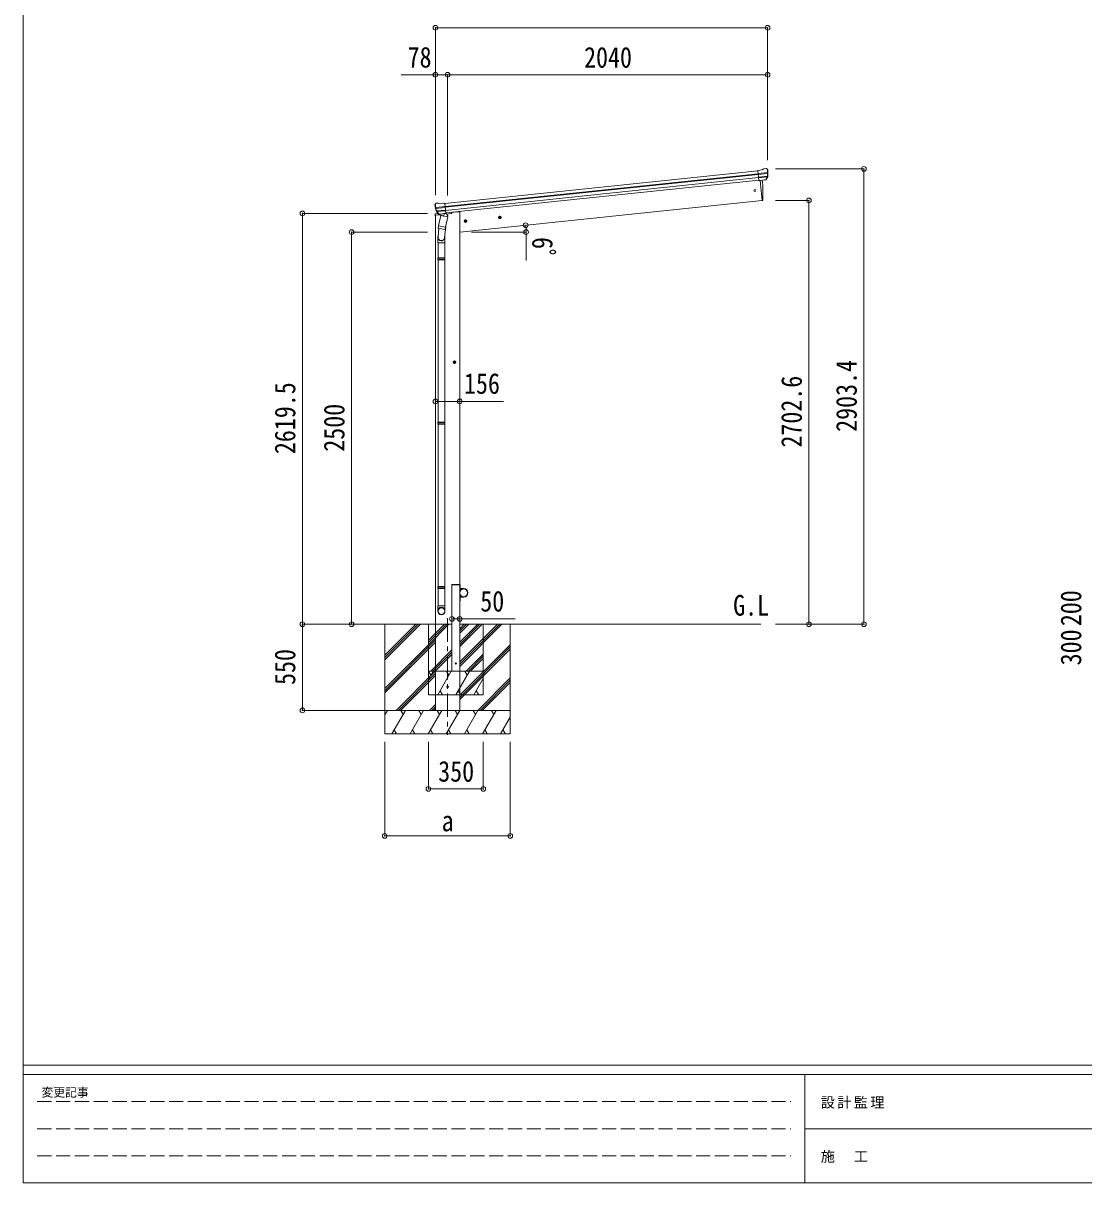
# Model space of a CAD drawing. Units: millimetres at full size, sheet at 1:30. Extents: x -8432 to 8432, y -5820 to 5820.
# Drawn here: x -8432 to -1671, y -5820 to 1575 of the extents above; entities that cross this region are included whole.
import ezdxf
from ezdxf.enums import TextEntityAlignment as Align

# ---------------------------------------------------------------- set-up
doc = ezdxf.new("R2010")
doc.units = ezdxf.units.MM
doc.header["$LTSCALE"] = 30
doc.header["$PDMODE"] = 32
doc.header["$PDSIZE"] = 30
doc.linetypes.add('CHAIN1', pattern=[8, 5, -1, 1, -1])
doc.linetypes.add('DASHED3', pattern=[4, 3, -1])
for name, color, linetype, lineweight in [('0-0_0', 7, 'Continuous', 9), ('0-1_本体', 5, 'CHAIN1', 9), ('0-3_ELV2', 4, 'Continuous', 9), ('0-6_OTH_LINE', 6, 'Continuous', 9), ('0-7_SHAPE', 7, 'Continuous', 9), ('0-9_OUTLINE', 7, 'Continuous', 9), ('0-E_DET2', 7, 'Continuous', 18), ('F-0_240', 7, 'Continuous', 9)]:
    doc.layers.add(name, color=color, linetype=linetype, lineweight=lineweight)
doc.styles.add('ＭＳ ゴシック', font='')
doc.styles.get('ＭＳ ゴシック').set_extended_font_data('MS Gothic')

msp = doc.modelspace()

# ---------------------------------------------------------------- linework, layer by layer
at = {"layer": '0-0_0'}
for p, q in [((-6255.52, -2257.67), (-5804.39, -2257.67)), ((-6126.89, -2484.24), (-5900.26, -2257.61)), ((-6126.89, -2470.1), (-5914.4, -2257.61)), ((-6126.89, -2455.96), (-5928.54, -2257.61)), ((-6126.89, -2257.67), (-6126.89, -2957.61)), ((-5848.89, -2257.67), (-5848.89, -2707.67)), ((-5848.89, -2360.02), (-5746.54, -2257.67)), ((-5848.89, -2374.16), (-5732.4, -2257.67)), ((-5848.89, -2388.3), (-5718.25, -2257.67)), ((-5848.89, -2257.67), (-5698.89, -2257.67)), ((-5648.89, -2314.61), (-5591.89, -2257.61)), ((-5648.89, -2300.47), (-5606.03, -2257.61)), ((-5648.89, -2286.33), (-5620.17, -2257.61)), ((-5648.89, -2257.67), (-3729.94, -2257.67)), ((-5648.89, -2526.74), (-5379.81, -2257.67)), ((-5648.89, -2512.6), (-5393.96, -2257.67)), ((-5648.89, -2498.46), (-5408.1, -2257.67)), ((-5648.89, -2400.44), (-5506.12, -2257.67)), ((-5648.89, -2386.29), (-5520.26, -2257.67)), ((-5648.89, -2372.15), (-5534.41, -2257.67)), ((-5498.89, -2707.67), (-5498.89, -2257.67)), ((-5326.89, -2257.67), (-5326.89, -2957.61)), ((-6126.89, -2668.09), (-5804.89, -2346.09)), ((-6126.89, -2682.23), (-5804.89, -2360.23)), ((-6126.89, -2696.37), (-5804.89, -2374.38)), ((-5834.41, -2557.67), (-5698.89, -2422.15)), ((-5820.27, -2557.67), (-5698.89, -2436.29)), ((-5648.89, -2710.59), (-5326.89, -2388.59)), ((-5648.89, -2724.73), (-5326.89, -2402.73)), ((-5648.89, -2738.87), (-5326.89, -2416.88)), ((-5806.12, -2557.67), (-5698.89, -2450.44)), ((-5608.13, -2557.67), (-5498.89, -2448.43)), ((-5593.99, -2557.67), (-5498.89, -2462.57)), ((-5579.85, -2557.67), (-5498.89, -2476.71)), ((-6054.28, -2807.61), (-5804.89, -2558.22)), ((-6040.14, -2807.61), (-5804.89, -2572.37)), ((-6025.99, -2807.61), (-5804.89, -2586.51)), ((-5848.89, -2610.79), (-5818.22, -2557.67)), ((-5848.89, -2557.67), (-5498.89, -2557.67)), ((-5833.22, -2583.65), (-5848.22, -2557.67)), ((-5789.35, -2707.67), (-5702.75, -2557.67)), ((-5717.75, -2583.65), (-5732.75, -2557.67)), ((-5673.88, -2707.67), (-5587.28, -2557.67)), ((-5602.28, -2583.65), (-5617.28, -2557.67)), ((-5558.41, -2707.67), (-5498.89, -2604.57)), ((-5533.78, -2807.61), (-5326.89, -2600.72)), ((-5519.64, -2807.61), (-5326.89, -2614.86)), ((-5505.49, -2807.61), (-5326.89, -2629.01)), ((-5848.89, -2707.67), (-5498.89, -2707.67)), ((-5774.35, -2681.69), (-5759.36, -2707.67)), ((-5658.88, -2681.69), (-5643.88, -2707.67)), ((-5543.41, -2681.69), (-5528.41, -2707.67)), ((-5326.89, -2807.61), (-6126.89, -2807.61)), ((-6126.89, -2836.55), (-6110.18, -2807.61)), ((-6081.31, -2957.61), (-5994.71, -2807.61)), ((-6009.71, -2833.59), (-6024.71, -2807.61)), ((-5965.84, -2957.61), (-5879.24, -2807.61)), ((-5894.24, -2833.59), (-5909.24, -2807.61)), ((-5850.37, -2957.61), (-5763.77, -2807.61)), ((-5842.15, -2807.61), (-5804.39, -2769.85)), ((-5828, -2807.61), (-5804.39, -2784)), ((-5813.86, -2807.61), (-5804.39, -2798.14)), ((-5778.77, -2833.6), (-5793.77, -2807.61)), ((-5734.9, -2957.61), (-5648.3, -2807.61)), ((-5663.3, -2833.59), (-5678.3, -2807.61)), ((-5619.43, -2957.61), (-5532.83, -2807.61)), ((-5547.83, -2833.59), (-5562.83, -2807.61)), ((-5503.96, -2957.61), (-5417.36, -2807.61)), ((-5432.36, -2833.59), (-5447.36, -2807.61)), ((-5326.89, -2816.28), (-5331.89, -2807.61)), ((-6125.18, -2833.59), (-6126.89, -2830.64)), ((-5388.49, -2957.61), (-5326.89, -2850.91)), ((-6126.89, -2957.61), (-5326.89, -2957.61)), ((-6066.31, -2931.63), (-6051.31, -2957.61)), ((-5950.84, -2931.63), (-5935.84, -2957.61)), ((-5835.37, -2931.63), (-5820.37, -2957.61)), ((-5719.9, -2931.63), (-5704.9, -2957.61)), ((-5604.43, -2931.63), (-5589.43, -2957.61)), ((-5488.96, -2931.63), (-5473.96, -2957.61)), ((-5373.49, -2931.63), (-5358.5, -2957.61))]:
    msp.add_line(p, q, dxfattribs=at)
at = {"layer": '0-1_本体'}
msp.add_line((-5726.89, -2219.38), (-5726.89, -2962.7), dxfattribs=at)
at = {"layer": '0-3_ELV2'}
for p, q in [((-5744.48, 424.33), (-3748.39, 634.13)), ((-5742.49, 405.44), (-3746.41, 615.23)), ((-5742.06, 401.26), (-3745.97, 611.06)), ((-3722.08, 638.91), (-3748.6, 636.12)), ((-3741.82, 571.57), (-3748.6, 636.12)), ((-3746.45, 615.59), (-3686.71, 621.87)), ((-3686.23, 616), (-3745.83, 609.74)), ((-3687.06, 599.25), (-3744.1, 593.25)), ((-3688.45, 594.59), (-3743.63, 588.79)), ((-3722.08, 638.91), (-3710.48, 645.88)), ((-3709.25, 646.29), (-3695.76, 647.71)), ((-3697.01, 578.01), (-3687.56, 596.31)), ((-3695.96, 577.58), (-3685.84, 595.84)), ((-3692.1, 646.62), (-3692.1, 646.62)), ((-3692.1, 646.62), (-3686.92, 642.42)), ((-3685.53, 638.73), (-3685.84, 640.58)), ((-5739.97, 381.4), (-3743.88, 591.2)), ((-3742.12, 574.46), (-5738.21, 364.66)), ((-3698.46, 576.35), (-3741.84, 571.79)), ((-3741.82, 571.57), (-3731.87, 572.61)), ((-3734.94, 572.29), (-3721.55, 444.9)), ((-3731.87, 572.61), (-3731.6, 572.55)), ((-3731.6, 572.55), (-3706.27, 575.21)), ((-3706.27, 575.21), (-3706.02, 575.33)), ((-3706.02, 575.33), (-3698.32, 576.14)), ((-3721.55, 444.9), (-5648.89, 242.33)), ((-3721.55, 444.9), (-3719.49, 445.19)), ((-5806.93, 415.76), (-5807.01, 417.63)), ((-5802.14, 424.84), (-5806.34, 419.66)), ((-5742.53, 405.79), (-5802.27, 399.51)), ((-5802.14, 424.84), (-5802.14, 424.85)), ((-5801.52, 393.67), (-5741.92, 399.94)), ((-5785.29, 428.09), (-5798.78, 426.67)), ((-5784.01, 358.12), (-5797.7, 373.87)), ((-5797.22, 377.46), (-5740.18, 383.45)), ((-5783.07, 358.75), (-5796.12, 374.69)), ((-5794.89, 373.19), (-5739.71, 378.99)), ((-5771.21, 423.54), (-5784.01, 427.94)), ((-5771.21, 423.54), (-5744.69, 426.32)), ((-5737.9, 361.77), (-5744.69, 426.32)), ((-5806.63, 357.17), (-5807.53, 350.34)), ((-5807.53, 350.34), (-5773.8, 353.88)), ((-5804.39, -2807.61), (-5804.39, 350.67)), ((-5787.13, 361.53), (-5803.97, 359.76)), ((-5773.71, 358.01), (-5781.4, 357.2)), ((-5781.3, 357.44), (-5737.93, 362)), ((-5773.43, 357.94), (-5773.71, 358.01)), ((-5748.1, 360.61), (-5773.43, 357.94)), ((-5747.85, 360.72), (-5748.1, 360.61)), ((-5737.9, 361.77), (-5747.85, 360.72)), ((-5733.78, 358.09), (-5704.52, 361.16)), ((-5699.66, 368.71), (-5700.08, 365.48)), ((-5602.73, 314.55), (-5622.62, 312.46)), ((-5613.46, 320.97), (-5619.53, 316.56)), ((-5619.53, 316.56), (-5618.74, 309.09)), ((-5618.74, 309.09), (-5611.89, 306.04)), ((-5611.63, 303.56), (-5613.72, 323.45)), ((-5606.6, 317.92), (-5613.46, 320.97)), ((-5383.93, 337.55), (-5403.82, 335.45)), ((-5394.66, 343.96), (-5400.73, 339.55)), ((-5400.73, 339.55), (-5399.95, 332.09)), ((-5399.95, 332.09), (-5393.09, 329.04)), ((-5392.83, 326.56), (-5394.92, 346.45)), ((-5387.8, 340.91), (-5394.66, 343.96)), ((-5672.89, -587.22), (-5692.89, -587.22)), ((-5682.89, -579.72), (-5689.39, -583.47)), ((-5689.39, -583.47), (-5689.39, -590.98)), ((-5689.39, -590.98), (-5682.89, -594.73)), ((-5682.89, -597.22), (-5682.89, -577.22)), ((-5676.39, -583.47), (-5682.89, -579.72)), ((-5699.19, -2007.67), (-5699.08, -2005.62)), ((-5648.59, -2007.67), (-5699.19, -2007.67)), ((-5698.89, -2007.67), (-5698.89, -2557.67)), ((-5648.89, -2007.67), (-5698.89, -2007.67)), ((-5649.69, -2004.67), (-5698.08, -2004.67)), ((-5648.89, -2557.67), (-5648.89, -2007.67)), ((-5648.89, -2007.67), (-5646.89, -2007.67)), ((-5648.59, -2007.67), (-5648.69, -2005.62)), ((-5646.89, -2030.37), (-5646.89, -2007.67)), ((-5623.89, -2030.37), (-5646.89, -2030.37)), ((-5646.89, -2032.37), (-5623.89, -2032.37)), ((-5648.89, -2107.67), (-5646.89, -2107.67)), ((-5646.89, -2082.97), (-5623.89, -2082.97)), ((-5646.89, -2084.97), (-5646.89, -2107.67)), ((-5623.89, -2084.97), (-5646.89, -2084.97))]:
    msp.add_line(p, q, dxfattribs=at)
for points in [[(-5648.89, -2807.61), (-5648.89, 371.33), (-5668.89, 371.33), (-5699.74, 368.09)], [(-5611.89, 306.04), (-5605.82, 310.45), (-5606.6, 317.92)], [(-5393.09, 329.04), (-5387.02, 333.45), (-5387.8, 340.91)], [(-5682.89, -594.73), (-5676.39, -590.98), (-5676.39, -583.47)]]:
    msp.add_lwpolyline(points, dxfattribs=at)
for centre, radius in [((-3768.34, 507.45), 6.5), ((-5612.67, 313.5), 8.5), ((-5612.67, 313.5), 7.7), ((-5612.67, 313.5), 6.5), ((-5393.88, 336.5), 8.5), ((-5393.88, 336.5), 7.7), ((-5393.88, 336.5), 6.5), ((-5682.89, -587.22), 8.5), ((-5682.89, -587.22), 7.7), ((-5682.89, -587.22), 6.5), ((-5623.89, -2057.67), 25), ((-5673.89, -2507.67), 4), ((-5726.64, -2657.61), 5)]:
    msp.add_circle(centre, radius, dxfattribs=at)
for centre, radius, start, end in [((-3708.94, 643.31), 3, 96.02369, 120.97631), ((-3695.24, 642.73), 5, 51.04426, 95.95574), ((-3879.09, 617.08), 192.44, 1.4271, 6.57578), ((-3690.23, 597.68), 3, 332.69111, 354.20009), ((-3886.42, 617.61), 200.2, 354.20009, 359.53883), ((-3641.43, 623.98), 45.32, 182.67122, 185.64518), ((-3686.04, 614.66), 1.35, 95.1605, 97.91927), ((-3683.43, 616.22), 2.74, 179.02151, 184.43412), ((-3688.46, 597.29), 3, 331, 354.13916), ((-3886.42, 617.61), 202, 354.13916, 6), ((-4616.15, 485.11), 900, 357.63919, 5.64986), ((-3698.58, 579.03), 2.99, 285.2717, 331.00739), ((-3719.91, 448.16), 3, 278, 357.63919), ((-5606.03, 436.87), 202, 186, 197.86084), ((-5613.1, 434.82), 192.44, 185.42422, 190.5729), ((-5846.99, 392.17), 45.32, 6.35482, 9.32878), ((-5798.26, 421.7), 5, 96.04426, 140.95574), ((-5804.3, 393.31), 2.74, 7.56588, 12.97849), ((-5801.42, 392.33), 1.35, 94.08073, 96.8395), ((-5606.03, 436.87), 200.2, 192.46117, 197.79991), ((-5795.44, 375.84), 3, 197.86084, 221), ((-5793.79, 376.59), 3, 197.79991, 219.30889), ((-5784.98, 425.1), 3, 71.02369, 95.97631), ((-5803.66, 356.78), 3, 96, 172.5), ((-5781.75, 360.08), 2.99, 220.99261, 266.7283), ((-5705.04, 366.14), 5, 276, 352.5), ((-5698.08, -2005.67), 1, 90, 176.99994), ((-5649.69, -2005.67), 1, 3.00011, 90), ((-5646.89, -2030.37), 2, 180, 270), ((-5623.89, -2057.67), 27.3, 270, 90), ((-5623.89, -2057.67), 25.3, 270, 90), ((-5646.89, -2084.97), 2, 90, 180)]:
    msp.add_arc(centre, radius, start, end, dxfattribs=at)
for centre, major_axis, ratio, start_param, end_param in [((-3687.79, 639.12), (-0.87, 5.91), 0.020485, 0.671432, 1.5691306), ((-3693.19, 643.64), (5.88, -1.31), 0.24881, 0.460585, 0.4641038), ((-3688.81, 640.09), (-2.34, 1.9), 0.995767, 3.9859716, 4.712389), ((-3884.12, 595.66), (-20.92, 199.05), 0.994373, 4.7113789, 4.7277536), ((-3698.78, 579.33), (-0.11, 3), 0.642905, 3.2459383, 4.203928), ((-3698.64, 579.13), (1.66, -2.51), 0.997631, 5.8041905, 5.8929484), ((-3698.72, 579.24), (3.53, -2.11), 0.650902, 5.2561448, 5.3289554), ((-3696.35, 579.59), (1.08, 3.13), 0.040856, 2.1135035, 2.1416249), ((-5804, 417.78), (1.9, 2.34), 0.995767, 1.5707963, 2.2972137), ((-5800.46, 422.16), (-5.48, -2.51), 0.24881, 5.8190815, 5.8226003), ((-5804.8, 416.62), (-0.38, 5.97), 0.020485, 4.7140547, 5.6117533), ((-5603.72, 414.93), (-20.92, 199.05), 0.994373, 1.5554317, 1.5718064), ((-5784.05, 360.16), (-1.71, 2.84), 0.040856, 4.1415604, 4.1696818), ((-5781.62, 360.41), (-0.51, 2.96), 0.642905, 2.0792573, 3.037247), ((-5781.66, 360.31), (-3.02, -2.79), 0.650902, 0.9542299, 1.0270405), ((-5781.71, 360.19), (-1.1, -2.8), 0.997631, 0.3902369, 0.4789948)]:
    msp.add_ellipse(centre, major_axis=major_axis, ratio=ratio, start_param=start_param, end_param=end_param, dxfattribs=at)
at = {"layer": '0-6_OTH_LINE'}
for p, q in [((-5804.39, 1545.72), (-5804.39, 701.05)), ((-3686.5, 1545.72), (-5804.39, 1545.72)), ((-3686.5, 1545.72), (-3686.5, 701.05)), ((-5804.39, 1245.72), (-6021.68, 1245.72)), ((-5804.39, 1245.72), (-5804.39, 478.31)), ((-5726.64, 1245.72), (-5804.39, 1245.72)), ((-3686.5, 1245.72), (-5726.64, 1245.72)), ((-5726.64, 1245.72), (-5726.64, 476.48)), ((-3686.5, 1245.72), (-3686.5, 701.05)), ((-3072.81, 645.72), (-3635.67, 645.72)), ((-3422.81, 444.9), (-3635.67, 444.9)), ((-6651.86, 361.82), (-5854.89, 361.82)), ((-6338.33, -2257.67), (-6338.33, 242.33)), ((-6338.33, 242.33), (-5854.89, 242.33)), ((-5804.39, -837.22), (-5648.89, -837.22)), ((-5648.89, -837.22), (-5369.27, -837.22)), ((-6651.86, -2257.67), (-6127.89, -2257.67)), ((-6651.86, -2807.67), (-6651.86, -2257.67)), ((-6338.33, -2257.67), (-6127.89, -2257.67)), ((-5698.89, -2224.11), (-5648.89, -2224.11)), ((-5648.89, -2224.11), (-5295, -2224.11)), ((-3422.81, -2257.67), (-3635.67, -2257.67)), ((-3072.81, -2257.67), (-3635.67, -2257.67)), ((-6651.86, -2807.67), (-6127.89, -2807.67)), ((-6126.89, -3607.61), (-6126.89, -3008.61)), ((-5848.89, -3307.61), (-5848.89, -3008.61)), ((-5498.89, -3307.61), (-5498.89, -3008.61)), ((-5326.89, -3607.61), (-5326.89, -3008.61)), ((-5848.89, -3307.61), (-5498.89, -3307.61)), ((-5326.89, -3607.61), (-6126.89, -3607.61))]:
    msp.add_line(p, q, dxfattribs=at)
at = {"layer": '0-6_OTH_LINE', "lineweight": 18}
for q in [(-5574.52, 242.33), (-5225.97, 60.83)]:
    msp.add_line((-5225.97, 242.33), q, dxfattribs=at)
at = {"layer": '0-6_OTH_LINE'}
msp.add_arc((-5574.52, 242.33), 348.55, 0, 7.27608, dxfattribs=at)
for p in [(-5804.39, 1545.72), (-3686.5, 1545.72), (-5804.39, 1245.72), (-5726.64, 1245.72), (-3686.5, 1245.72), (-3072.81, 645.72), (-3422.81, 444.9), (-6651.86, 361.82), (-5228.78, 286.47), (-6338.33, 242.33), (-5225.97, 242.33), (-5804.39, -837.22), (-5648.89, -837.22), (-5698.89, -2224.11), (-5648.89, -2224.11), (-6651.86, -2257.67), (-6338.33, -2257.67), (-3422.81, -2257.67), (-3072.81, -2257.67), (-6651.86, -2807.67), (-5848.89, -3307.61), (-5498.89, -3307.61), (-6126.89, -3607.61), (-5326.89, -3607.61)]:
    msp.add_point(p, dxfattribs=at)
at = {"layer": '0-9_OUTLINE'}
for p, q in [((-5770.57, 348.83), (-5783.93, 283.18)), ((-5780.55, 357.2), (-5739.89, 361.47)), ((-5777.2, 356.89), (-5777.34, 356.17)), ((-5776.73, 355.04), (-5751.98, 345.29)), ((-5725.69, 339.7), (-5770.57, 348.83)), ((-5768.4, 351.75), (-5769.05, 348.52)), ((-5747.59, 360.27), (-5750.51, 345.92)), ((-5739.05, 274.05), (-5725.69, 339.7)), ((-5738.07, 363.35), (-5737.14, 363.16)), ((-5737.14, 363.16), (-5725.94, 346.24)), ((-5725.94, 346.24), (-5727.21, 340.01)), ((-5781.52, 267.89), (-5787.08, 212.17)), ((-5786.41, 270.93), (-5783.92, 283.17)), ((-5786.19, 269.53), (-5786.19, 269.53)), ((-5784.86, 268.57), (-5743.9, 260.24)), ((-5739.05, 274.05), (-5783.93, 283.18)), ((-5738.61, 276.18), (-5745.27, 208.44)), ((-5739.06, 274.05), (-5741.6, 261.58)), ((-5789.23, 175.01), (-5789.23, 209.36)), ((-5743.23, 175.01), (-5789.23, 175.01)), ((-5787.23, 175.01), (-5787.23, 78.26)), ((-5745.23, 175.01), (-5745.23, 78.26)), ((-5743.23, 209.66), (-5743.23, 175.01)), ((-5789.23, 76.26), (-5788.23, 78.26)), ((-5743.23, 76.26), (-5789.23, 76.26)), ((-5744.23, 78.26), (-5788.23, 78.26)), ((-5743.23, 76.26), (-5744.23, 78.26)), ((-5743.23, 76.26), (-5743.23, 68.26)), ((-5743.23, 68.26), (-5789.23, 68.26)), ((-5744.23, 66.26), (-5788.23, 66.26)), ((-5787.23, 66.26), (-5787.23, -969.93)), ((-5745.23, 66.26), (-5745.23, -969.93)), ((-5743.23, 68.26), (-5744.23, 66.26)), ((-5789.23, -971.93), (-5788.23, -969.93)), ((-5743.23, -971.93), (-5789.23, -971.93)), ((-5743.23, -979.93), (-5789.23, -979.93)), ((-5744.23, -969.93), (-5788.23, -969.93)), ((-5744.23, -981.93), (-5788.23, -981.93)), ((-5787.23, -981.93), (-5787.23, -2018.11)), ((-5745.23, -981.93), (-5745.23, -2018.11)), ((-5743.23, -971.93), (-5744.23, -969.93)), ((-5743.23, -979.93), (-5744.23, -981.93)), ((-5743.23, -971.93), (-5743.23, -979.93)), ((-5789.23, -2020.11), (-5788.23, -2018.11)), ((-5743.23, -2020.11), (-5789.23, -2020.11)), ((-5743.23, -2028.11), (-5789.23, -2028.11)), ((-5744.23, -2018.11), (-5788.23, -2018.11)), ((-5744.23, -2030.11), (-5788.23, -2030.11)), ((-5787.23, -2030.11), (-5787.23, -2140.11)), ((-5745.23, -2030.11), (-5745.23, -2140.11)), ((-5743.23, -2020.11), (-5744.23, -2018.11)), ((-5743.23, -2028.11), (-5744.23, -2030.11)), ((-5743.23, -2020.11), (-5743.23, -2028.11)), ((-5789.23, -2174.26), (-5789.23, -2140.11)), ((-5743.23, -2140.11), (-5789.23, -2140.11)), ((-5743.23, -2174.26), (-5743.23, -2140.11))]:
    msp.add_line(p, q, dxfattribs=at)
for points in [[(-5789.23, 76.26), (-5789.23, 68.26), (-5788.23, 66.26)], [(-5789.23, -971.93), (-5789.23, -979.93), (-5788.23, -981.93)], [(-5789.23, -2020.11), (-5789.23, -2028.11), (-5788.23, -2030.11)]]:
    msp.add_lwpolyline(points, dxfattribs=at)
for centre, radius, start, end in [((-5780.61, 357.69), 0.5, 240.73754, 276), ((-5777.69, 356.99), 0.5, 348.5, 96), ((-5776.36, 355.97), 1, 168.5, 248.5), ((-5751.5, 346.2), 1.03, 242.53897, 344.46569), ((-5747.01, 360.11), 0.604, 93.09842, 164.70595), ((-5739.94, 361.97), 0.5, 276, 311.26246), ((-5784.51, 270.5), 1.95, 167.54017, 209.97766), ((-5784.46, 270.53), 2, 209.90962, 258.5), ((-5743.5, 262.2), 2, 258.5, 341.96843), ((-5759.23, 209.36), 30, 177.45142, 180)]:
    msp.add_arc(centre, radius, start, end, dxfattribs=at)
for centre, major_axis, ratio, start_param, end_param in [((-5766.23, 209.66), (23, 0), 0.996195, 2.621936, 6.6074797), ((-5766.23, 209.66), (21, 0), 0.996195, 3.0215498, 6.2247991), ((-5766.23, -2172.51), (-23, 0), 0.996195, 3.1415927, 6.2831853), ((-5766.23, -2174.26), (-23, 0), 0.996195, 3.1415927, 6.2831853), ((-5766.23, -2174.26), (0, -23.43), 0.981806, 4.712389, 7.8539816)]:
    msp.add_ellipse(centre, major_axis=major_axis, ratio=ratio, start_param=start_param, end_param=end_param, dxfattribs=at)
msp.add_ellipse((-5766.23, -2174.26), major_axis=(21, 0), ratio=0.996195, dxfattribs=at)
at = {"layer": '0-E_DET2', "color": 6, "lineweight": 9}
for p, q in [((-3072.81, 645.72), (-3072.81, -2257.67)), ((-3422.81, -2257.67), (-3422.81, 444.9)), ((-6651.86, 361.82), (-6651.86, -2257.67))]:
    msp.add_line(p, q, dxfattribs=at)
at = {"layer": '0-E_DET2', "color": 6}
for p in [(-3072.81, 645.72), (-3422.81, 444.9), (-6651.86, 361.82), (-6651.86, -2257.67), (-3422.81, -2257.67), (-3072.81, -2257.67)]:
    msp.add_point(p, dxfattribs=at)
at = {"layer": 'F-0_240', "color": 5}
for p, q in [((-8432.06, 5820), (-8432.06, -5820)), ((-8432.06, -5070), (8007.94, -5070)), ((-8432.06, -5130), (5341.19, -5130)), ((-3448.82, -5130), (-3448.82, -5820)), ((-3448.82, -5475), (2701.18, -5475)), ((-8432.06, -5820), (8007.94, -5820))]:
    msp.add_line(p, q, dxfattribs=at)
at = {"layer": 'F-0_240', "color": 4, "linetype": 'DASHED3'}
for p, q in [((-8342.06, -5302.5), (-3538.82, -5302.5)), ((-8342.06, -5475), (-3538.82, -5475)), ((-8342.06, -5647.5), (-3538.82, -5647.5))]:
    msp.add_line(p, q, dxfattribs=at)

# ---------------------------------------------------------------- texts
at = {"layer": '0-6_OTH_LINE', "color": 7, "style": 'ＭＳ ゴシック', "width": 0.85}
for s, p in [('78', (-5981.42, 1252.61)), ('2040', (-4856.57, 1251.72)), ('156', (-5621.96, -828.25)), ('50', (-5518.23, -2216.58)), ('350', (-5786.39, -3301.61)), ('a', (-5764.39, -3617.61))]:
    msp.add_text(s, height=132, dxfattribs=at).set_placement(p, align=Align.BOTTOM_LEFT)
for s, rotation, p in [('6ﾟ', 270, (-5226.43, 210.81)), ('2500', 90, (-6344.33, -1157.67)), ('200', 90, (-1647.61, -2270.17)), ('300', 90, (-1647.61, -2520.17)), ('550', 90, (-6657.86, -2645.17))]:
    msp.add_text(s, height=132, rotation=rotation, dxfattribs=at).set_placement(p, align=Align.BOTTOM_LEFT)
at = {"layer": '0-7_SHAPE', "style": 'ＭＳ ゴシック', "width": 0.85}
msp.add_text('G.L', height=132, dxfattribs=at).set_placement((-3906.21, -2242.71), align=Align.BOTTOM_LEFT)
at = {"layer": '0-E_DET2', "style": 'ＭＳ ゴシック', "width": 0.85}
for s, p in [('2903.4', (-3078.81, -1030.97)), ('2619.5', (-6657.86, -1172.93)), ('2702.6', (-3428.81, -1131.39))]:
    msp.add_text(s, height=132, rotation=90, dxfattribs=at).set_placement(p, align=Align.BOTTOM_LEFT)
at = {"layer": 'F-0_240', "style": 'ＭＳ ゴシック'}
msp.add_text('変更記事', height=54.99, dxfattribs=at).set_placement((-8314.83, -5287.5), align=Align.BOTTOM_LEFT)
at = {"layer": 'F-0_240', "char_height": 65.98, "attachment_point": 7, "style": 'ＭＳ ゴシック'}
for s, insert in [('\\T1.17;設計監理', (-3347.49, -5347.5)), ('\\T1.17;施\u3000工', (-3347.49, -5692.5))]:
    msp.add_mtext(s, dxfattribs=dict(at, insert=insert))

doc.saveas('drawing.dxf')
